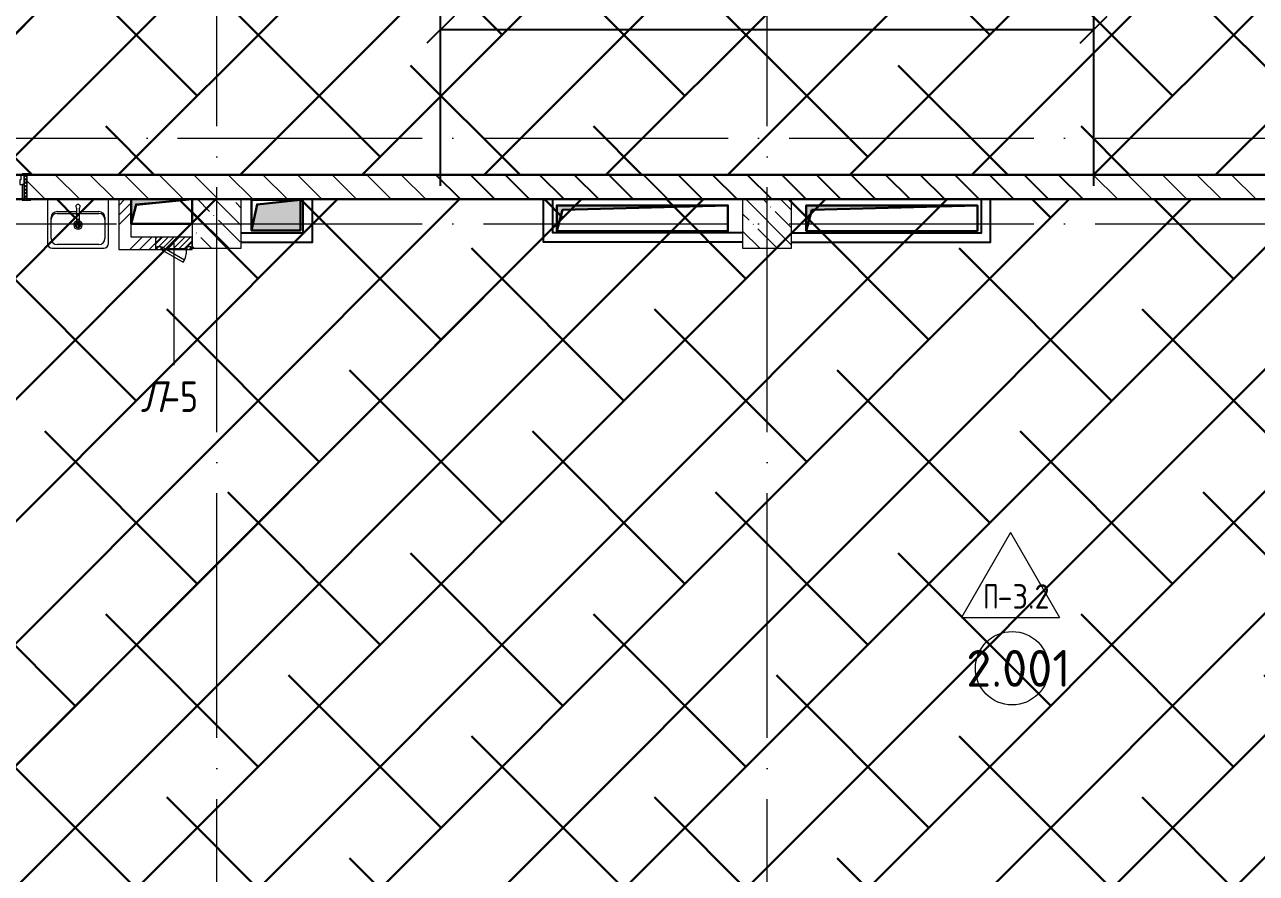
# Model space of a CAD drawing. Header units: millimetres. Extents: x -68946 to 690821, y -552984 to 293768.
# Drawn here: x 2079 to 12149, y -76628 to -69692 of the extents above; entities that cross this region are included whole.
import ezdxf

# ---------------------------------------------------------------- set-up
doc = ezdxf.new("R2010")
doc.units = ezdxf.units.MM
doc.linetypes.add('ADSK_Линия сетки', pattern=[2500, 2000, -250, 0, -250])
doc.layers.get('Defpoints').update_dxf_attribs({"color": 250})
for name, color, linetype, lineweight in [('0) блоки', 250, 'Continuous', 25), ('1.1) Стяжка 5 вып.', 30, 'Continuous', 30), ('1.3) Звуко-изол           5 вып.', 90, 'Continuous', 30), ('A-AREA-____-IDEN', 250, 'Continuous', 9), ('A-DETL-GENF-OTLN', 250, 'Continuous', 5), ('A-DOOR-____-IDEN', 250, 'Continuous', 9), ('A-DOOR-____-MCUT', 250, 'Continuous', 5), ('A-DOOR-____-OTLN', 250, 'Continuous', 5), ('A-DOOR-FRAM-MCUT', 250, 'Continuous', 5), ('A-DOOR-FRAM-OTLN', 250, 'Continuous', 5), ('A-DOOR-GLAZ-MCUT', 250, 'Continuous', 5), ('A-FLOR-____-IDEN', 250, 'Continuous', 9), ('A-FLOR-____-OTLN', 250, 'Continuous', 9), ('A-GENM-____-MCUT', 250, 'Continuous', 25), ('A-GENM-____-OTLN', 250, 'Continuous', 9), ('A-GLAZ-____-OTLN', 250, 'Continuous', 5), ('A-WALL-____-MCUT', 250, 'Continuous', 13), ('A-WALL-____-PATT', 250, 'Continuous', 13), ('P-SANR-FIXT-OTLN', 250, 'Continuous', 9), ('S-COLS-____-MCUT', 250, 'Continuous', 25), ('S-COLS-____-OTLN', 250, 'Continuous', 9), ('S-GRID-____-OTLN', 250, 'Continuous', 9), ('КР_Отверстия_ВК', 250, 'Continuous', 30), ('КР_Отверстия_ОВ', 250, 'Continuous', 30), ('ОВ_Корр_отв_27.10.2025', 250, 'Continuous', 30)]:
    doc.layers.add(name, color=color, linetype=linetype, lineweight=lineweight)
doc.styles.add('ISOCPEUR_1', font='isocpeur.ttf', dxfattribs={"width": 0.9, "height": 250})
doc.styles.add('ISOCPEUR_2', font='isocpeur.ttf', dxfattribs={"height": 160})
doc.styles.add('ISOCPEUR_I_1', font='ГОСТ тип А.ttf', dxfattribs={"height": 2500})
doc.styles.get("Standard").update_dxf_attribs({"font": 'ГОСТ тип А.ttf'})
doc.dimstyles.new('А3', dxfattribs={"dimtxt": 333, "dimasz": 222, "dimexe": 222, "dimexo": 111, "dimgap": 111, "dimtad": 1, "dimtoh": 1, "dimdec": 0, "dimrnd": 0.0015, "dimzin": 0, "dimdsep": 46, "dimtxsty": 'Standard', "dimblk": 'OBLIQUE', "dimcen": 0, "dimclrd": 7, "dimclre": 7, "dimclrt": 7, "dimadec": 0, "dimazin": 0, "dimtfac": 1, "dimtdec": 0, "dimtofl": 0, "dimtmove": 0, "dimatfit": 3, "dimfxl": 1, "dimtolj": 1, "dimtzin": 0, "dimarcsym": 0})
pattern_1 = [(45, (-601.3, -122294.8), (-224.5064, 224.5064), []), (45, (-521.92, -122294.8), (0, 449.0128), []), (45, (-680.67, -122294.8), (0, 449.0128), [])]

# ---------------------------------------------------------------- blocks, each defined once
blk = doc.blocks.new('Раковина_АИ_3D_Рен_МГН_Santek Neo 50 - Раковина 500x400x170-20710989-АР1_Маркировочный план 2 этажа С1')
at = {"layer": 'P-SANR-FIXT-OTLN', "lineweight": 5}
for p, q in [((-250, 25), (-250, -335)), ((250, -335), (250, 25)), ((-170, -75), (-11, -75)), ((-170, -90), (170, -90)), ((-10, -167), (-10, -50)), ((10, -50), (10, -167)), ((10, -75), (170, -75)), ((-220, -295), (-220, -125)), ((-220, -295), (-220, -140)), ((35, -185), (-35, -185)), ((-10, -167), (10, -167)), ((-6, -137), (-7, -137)), ((-7, -137), (-7, -137)), ((-6, -137), (6, -137)), ((0, -150), (0, -220)), ((7, -137), (6, -137)), ((7, -137), (7, -137)), ((220, -125), (220, -295)), ((220, -140), (220, -295)), ((-210, -375), (210, -375)), ((170, -345), (-170, -345)), ((170, -345), (-170, -345))]:
    blk.add_line(p, q, dxfattribs=at)
for centre, radius, start, end in [((-170, -125), 50, 90, 180), ((-170, -140), 50, 90, 180), ((0, -35), 18, 360, 180), ((0, -35), 18, 180, 250.809), ((0, -35), 18, 289.191, 360), ((0, -35), 18, 295.1932, 300), ((0, -35), 18, 309.9994, 315), ((0, -35), 18, 324.9997, 330), ((170, -125), 50, 0, 90), ((170, -140), 50, 0, 90), ((0, -185), 35, 0, 180), ((0, -185), 35, 107.6845, 180), ((0, -185), 35, 180, 0), ((0, -185), 35, 180, 360), ((0, -185), 23, 360, 180), ((0, -185), 23, 117.4835, 180), ((0, -185), 23, 180, 360), ((0, -185), 23, 180, 360), ((0, -185), 35, 0, 73.3273), ((0, -185), 23, 360, 64.6701), ((-170, -295), 50, 180, 270), ((-170, -295), 50, 180, 270), ((170, -295), 50, 270, 0), ((170, -295), 50, 270, 0), ((-210, -335), 40, 180, 270), ((210, -335), 40, 270, 0)]:
    blk.add_arc(centre, radius, start, end, dxfattribs=at)
for points in [[(-6, -52), (-6, -52), (-6, -52), (-6, -52)], [(6, -52), (6, -52), (6, -52), (6, -52)]]:
    blk.add_open_spline(points, degree=3, dxfattribs=at)
blk = doc.blocks.new('Сифон Orio для МГН - Сифон бутылочный-18345292-АР1_Маркировочный план 2 этажа С1')
at = {"layer": 'P-SANR-FIXT-OTLN', "lineweight": 5}
for start, end in [(90, 233.7432), (165, 225), (165, 225), (165, 180), (105, 131.6307), (105, 131.6307), (306.2568, 90), (345, 75), (345, 75), (45, 75), (345, 15), (195, 225), (228.3693, 233.7432), (228.3693, 233.7432), (228.3693, 233.7432), (306.2568, 315), (306.2568, 315), (306.2568, 315)]:
    blk.add_arc((0, 0), 16, start, end, dxfattribs=at)
blk = doc.blocks.new('Дверь_СКБ_2Ст_Фрамуга1 - Н_ВВ-1_2500x2600h_Учебные помещения_Фрамуга справа-41964523-АР1_Маркировочный план 2 этажа С1')
at = {"layer": 'A-DOOR-____-OTLN'}
h = blk.add_hatch(dxfattribs=at)
h.set_pattern_fill('FP_12', color=256, style=0, pattern_type=2)
h.set_pattern_definition([(135, (1051.41, 164.685), (-14.1421, -14.1421), []), (225, (1051.41, 164.685), (14.1421, -14.1421), [])])
h.paths.add_polyline_path([(1262.5, -100), (1262.5, 100), (1237.5, 100), (1237.5, -100)])
at = {"layer": 'A-DOOR-FRAM-OTLN'}
h = blk.add_hatch(dxfattribs=at)
h.set_pattern_fill('FP_13', color=256, style=0, pattern_type=2)
h.set_pattern_definition([(45, (-1071.384, 164.685), (-14.1421, 14.1421), []), (135, (-1071.384, 164.685), (-14.1421, -14.1421), [])])
h.paths.add_polyline_path([(-1212.5, -100), (-1212.5, 100), (-1237.5, 100), (-1237.5, -100)])
at = {"layer": 'A-DOOR-____-MCUT'}
for p, q in [((212.5, 1100), (212.5, 100)), ((262.5, 1100), (212.5, 1100)), ((262.5, 100), (262.5, 1100)), ((212.5, 100), (262.5, 100))]:
    blk.add_line(p, q, dxfattribs=at)
at = {"layer": 'A-DOOR-____-OTLN'}
for centre, radius, start, end in [((202.5, 100), 500, 360, 30), ((1222.5, 100), 520, 150, 180)]:
    blk.add_arc(centre, radius, start, end, dxfattribs=at)
at = {"layer": 'A-DOOR-FRAM-MCUT'}
for p, q in [((-1197.5, 108), (-1267.5, 108)), ((-1267.5, 108), (-1267.5, 100)), ((-1197.5, 100), (-1197.5, 108)), ((122.5, 100), (122.5, 108)), ((122.5, 108), (192.5, 108)), ((132.5, 108), (202.5, 108)), ((132.5, 100), (132.5, 108)), ((192.5, 108), (192.5, 100)), ((202.5, 108), (202.5, 100)), ((1292.5, 108), (1222.5, 108)), ((1222.5, 108), (1222.5, 100)), ((1292.5, 100), (1292.5, 108)), ((-1267.5, 100), (-1197.5, 100)), ((-1212.5, 100), (-1237.5, 100)), ((-1237.5, 100), (-1237.5, -100)), ((-1212.5, 100), (-1212.5, 20)), ((122.5, 100), (-1212.5, 100)), ((-1212.5, -100), (-1212.5, 100)), ((-1212.5, 20), (122.5, 20)), ((-1197.5, 20), (-1212.5, 20)), ((-1212.5, 20), (-1212.5, -100)), ((-1197.5, 100), (-1197.5, 20)), ((-1197.5, -100), (-1197.5, 20)), ((122.5, 100), (122.5, 20)), ((122.5, 12), (122.5, 20)), ((192.5, 12), (122.5, 12)), ((132.5, 20), (132.5, 12)), ((132.5, 12), (202.5, 12)), ((137.5, 100), (187.5, 100)), ((137.5, 100), (137.5, 20)), ((137.5, 20), (187.5, 20)), ((187.5, 20), (187.5, 100)), ((212.5, 100), (187.5, 100)), ((187.5, 100), (187.5, 20)), ((187.5, 20), (222.5, 20)), ((192.5, 20), (192.5, 12)), ((202.5, 100), (202.5, 20)), ((202.5, 12), (202.5, 20)), ((212.5, 60), (212.5, 100)), ((222.5, 60), (212.5, 60)), ((222.5, 20), (222.5, 60)), ((1212.5, 60), (1202.5, 60)), ((1202.5, 60), (1202.5, 20)), ((1202.5, 20), (1237.5, 20)), ((1212.5, 100), (1212.5, 60)), ((1237.5, 100), (1212.5, 100)), ((1222.5, 100), (1292.5, 100)), ((1237.5, 20), (1222.5, 20)), ((1222.5, 20), (1222.5, -100)), ((1237.5, 20), (1237.5, 100)), ((1262.5, 100), (1237.5, 100)), ((1237.5, 100), (1237.5, -100)), ((1237.5, -100), (1237.5, 20)), ((1262.5, -100), (1262.5, 100)), ((-1197.5, -100), (-1267.5, -100)), ((-1267.5, -100), (-1267.5, -108)), ((-1237.5, -100), (-1212.5, -100)), ((-1212.5, -100), (-1197.5, -100)), ((-1197.5, -108), (-1197.5, -100)), ((1222.5, -100), (1237.5, -100)), ((1292.5, -100), (1222.5, -100)), ((1222.5, -100), (1222.5, -108)), ((1237.5, -100), (1262.5, -100)), ((1292.5, -108), (1292.5, -100)), ((-1267.5, -108), (-1197.5, -108)), ((1222.5, -108), (1292.5, -108))]:
    blk.add_line(p, q, dxfattribs=at)
at = {"layer": 'A-DOOR-GLAZ-MCUT'}
for p, q in [((-1197.5, 70), (137.5, 70)), ((-1197.5, 50), (137.5, 50))]:
    blk.add_line(p, q, dxfattribs=at)
blk = doc.blocks.new('_Wn_-As_OpeningMEP_floor__Rectangular - _Wn_-As_OpeningMEP_floor__Rectangular-V14-АР1_Маркировочный план 2 этажа С1')
at = {"layer": 'A-DETL-GENF-OTLN'}
for p, q in [((-250, -50), (-212, 112)), ((-212, 112), (250, 150))]:
    blk.add_line(p, q, dxfattribs=at)
blk = doc.blocks.new('BSC_Колонна _Прямоугольная - 400x400-36079377-АР1_Маркировочный план 2 этажа С1')
at = {"layer": 'S-COLS-____-OTLN', "lineweight": 5}
h = blk.add_hatch(dxfattribs=at)
h.set_pattern_fill('FP_26', color=256, style=0, pattern_type=2)
h.set_pattern_definition([(135, (-4250, -50975), (-142.5619, -142.5619), []), (135, (-4107.44, -50975), (-142.5619, -142.5619), [252.016, -50.403, 3.353, -47.05])])
h.paths.add_polyline_path([(-200, -200), (200, -200), (200, 200), (-200, 200), (-200, -109)])
at = {"layer": 'S-COLS-____-MCUT', "lineweight": 5}
for p, q in [((200, 200), (-200, 200)), ((-200, 200), (-200, -109)), ((200, -200), (200, 200)), ((-200, -109), (-200, -200)), ((-200, -200), (200, -200))]:
    blk.add_line(p, q, dxfattribs=at)
blk = doc.blocks.new('BSC_Колонна _Прямоугольная - 400x400-V24-АР1_Маркировочный план 2 этажа С1')
at = {"layer": 'S-COLS-____-OTLN', "lineweight": 5}
h = blk.add_hatch(dxfattribs=at)
h.set_pattern_fill('FP_27', color=256, style=0, pattern_type=2)
h.set_pattern_definition([(135, (-8750, -50975), (-142.5619, -142.5619), []), (135, (-8607.44, -50975), (-142.5619, -142.5619), [252.016, -50.403, 3.353, -47.05])])
h.paths.add_polyline_path([(-200, -200), (200, -200), (200, 200), (-200, 200)])
at = {"layer": 'S-COLS-____-MCUT', "lineweight": 5}
for p, q in [((200, 200), (-200, 200)), ((-200, 200), (-200, -200)), ((200, -200), (200, 200)), ((-200, -200), (200, -200))]:
    blk.add_line(p, q, dxfattribs=at)
blk = doc.blocks.new('АР_Люк - ЛРС_ВК_300х400_внутренний_RAL 9003-42734016-АР1_Маркировочный план 2 этажа С1')
at = {"layer": 'A-DOOR-____-OTLN'}
h = blk.add_hatch(dxfattribs=at)
h.set_pattern_fill('FP_53', color=256, style=0, pattern_type=2)
h.set_pattern_definition([(45, (125, 0), (-22.6274, 22.6274), [])])
h.paths.add_polyline_path([(275, 50), (-25, 50), (-25, -50), (275, -50)])
at = {"layer": 'A-DETL-GENF-OTLN'}
for p, q in [((275, 50), (-25, 50)), ((-25, 50), (-25, -50)), ((275, -50), (275, 50)), ((-25, -50), (275, -50))]:
    blk.add_line(p, q, dxfattribs=at)
at = {"layer": 'A-DOOR-____-MCUT', "lineweight": 5}
for p, q in [((48, 155), (38, 138)), ((38, 138), (220, 33)), ((230, 50), (48, 155)), ((20, 50), (-15, 50)), ((-15, 50), (-15, 30)), ((-15, 30), (20, 30)), ((20, 30), (20, 50)), ((220, 33), (230, 50)), ((265, 50), (230, 50)), ((230, 50), (230, 30)), ((230, 30), (265, 30)), ((265, 30), (265, 50))]:
    blk.add_line(p, q, dxfattribs=at)
blk.add_arc((230, 50), 210, 150, 180, dxfattribs=at)
at = {"layer": 'A-DOOR-____-OTLN'}
blk.add_line((230, 50), (48, 155), dxfattribs=at)
blk = doc.blocks.new('ASML_АР_Отделка Люка - ВО Отделка люков_Грунтовка 0_Шпатлевка 0_Окраска 0_0-42467640-АР1_Маркировочный план 2 этажа С1')
at = {"layer": 'A-GENM-____-MCUT', "lineweight": 5}
for p, q in [((-140, 3), (-150, 3)), ((-150, 3), (-150, 0)), ((65, 3), (-105, 3)), ((150, 3), (140, 3)), ((150, 0), (150, 3)), ((-150, 0), (-140, 0)), ((-105, 0), (70, 0)), ((103, 0), (105, 0)), ((140, 0), (150, 0))]:
    blk.add_line(p, q, dxfattribs=at)
blk = doc.blocks.new('AAR_СКБ_Марка_Помещения_мал - Номер-28977439-АР1_Маркировочный план 2 этажа С1')
at = {"layer": 'A-AREA-____-IDEN'}
blk.add_circle((-0.03, 0), 3, dxfattribs=at)
blk = doc.blocks.new('AAR_СКБ_Марка_Перекрытия - Марка пола-17325028-АР1_Маркировочный план 2 этажа С1')
at = {"layer": 'A-FLOR-____-IDEN'}
for p, q in [((0, 6.93), (-4, 0)), ((0, 6.93), (4, 0)), ((-4, 0), (4, 0))]:
    blk.add_line(p, q, dxfattribs=at)
blk = doc.blocks.new('*U2805')
at = {"linetype": 'ByBlock', "lineweight": -2, "ltscale": 5}
h = blk.add_hatch(color=0, dxfattribs=at)
h.dxf.hatch_style = 1
h.paths.add_polyline_path([(0, -500), (800, -500), (800, 0), (92, -73)])
at = {"color": 0, "linetype": 'ByBlock', "lineweight": -2, "ltscale": 5}
blk.add_lwpolyline([(0, 0), (800, 0), (800, -500), (0, -500)], close=True, dxfattribs=at)
blk.add_lwpolyline([(800, 0), (92, -73), (0, -500)], dxfattribs=at)
blk = doc.blocks.new('*U2808')
at = {"linetype": 'ByBlock', "lineweight": -2, "ltscale": 5}
h = blk.add_hatch(color=0, dxfattribs=at)
h.dxf.hatch_style = 1
h.paths.add_polyline_path([(92, -73), (2800, 0), (0, 0), (0, -420)])
at = {"color": 0, "linetype": 'ByBlock', "lineweight": -2, "ltscale": 5}
blk.add_lwpolyline([(0, 0), (2800, 0), (2800, -420), (0, -420)], close=True, dxfattribs=at)
blk.add_lwpolyline([(2800, 0), (92, -73), (0, -420)], dxfattribs=at)
blk = doc.blocks.new('*U2807')
at = {"linetype": 'ByBlock', "lineweight": -2, "ltscale": 5}
h = blk.add_hatch(color=0, dxfattribs=at)
h.dxf.hatch_style = 1
h.paths.add_polyline_path([(92, -73), (2800, 0), (0, 0), (0, -420)])
at = {"color": 0, "linetype": 'ByBlock', "lineweight": -2, "ltscale": 5}
blk.add_lwpolyline([(0, 0), (2800, 0), (2800, -420), (0, -420)], close=True, dxfattribs=at)
blk.add_lwpolyline([(2800, 0), (92, -73), (0, -420)], dxfattribs=at)
blk = doc.blocks.new('*U2806')
at = {"linetype": 'ByBlock', "lineweight": -2, "ltscale": 5}
h = blk.add_hatch(color=0, dxfattribs=at)
h.dxf.hatch_style = 1
h.paths.add_polyline_path([(82, -93), (1000, 0), (0, 0), (0, -400)])
at = {"color": 0, "linetype": 'ByBlock', "lineweight": -2, "ltscale": 5}
blk.add_lwpolyline([(0, 0), (1000, 0), (1000, -400), (0, -400)], close=True, dxfattribs=at)
blk.add_lwpolyline([(1000, 0), (82, -93), (0, -400)], dxfattribs=at)
blk = doc.blocks.new('_Oblique')
at = {"color": 0, "linetype": 'ByBlock', "lineweight": -2}
blk.add_line((-0.5, -0.5), (0.5, 0.5), dxfattribs=at)
blk = doc.blocks.new('*D3088')
at = {"layer": '0) блоки', "color": 7, "lineweight": -2, "transparency": 16777216}
for p, q in [((5479, -71009), (5479, -69511)), ((10819, -71009), (10819, -69511)), ((5479, -69733), (10819, -69733))]:
    blk.add_line(p, q, dxfattribs=at)
at = {"layer": 'Defpoints', "color": 0, "lineweight": 30, "transparency": 16777216}
for p in [(10819, -69733), (5479, -71120), (10819, -71120)]:
    blk.add_point(p, dxfattribs=at)
at = {"layer": '0) блоки', "color": 7, "lineweight": -2, "transparency": 16777216, "xscale": 222, "yscale": 222, "zscale": 222, "rotation": 180}
blk.add_blockref('_Oblique', (5479, -69733), dxfattribs=at)
at = {"layer": '0) блоки', "color": 7, "lineweight": -2, "transparency": 16777216, "xscale": 222, "yscale": 222, "zscale": 222}
blk.add_blockref('_Oblique', (10819, -69733), dxfattribs=at)
at = {"layer": '0) блоки', "color": 7, "transparency": 16777216, "insert": (8149, -69455), "char_height": 333, "attachment_point": 5}
blk.add_mtext('\\A1;5340', dxfattribs=at)

msp = doc.modelspace()

# ---------------------------------------------------------------- hatches: boundary and pattern name
at = {"layer": '1.1) Стяжка 5 вып.', "lineweight": 30, "true_color": 0xf26722}
h = msp.add_hatch(dxfattribs=at)
h.set_pattern_fill('ANSI32', color=30, scale=222)
h.paths.add_polyline_path([(68448.7078, -67629.7872), (49458.6859, -67629.7872), (49458.6859, -67829.7878), (49038.7078, -67829.7878), (49038.7078, -67629.7872), (45158.7078, -67629.7872), (45158.7078, -67829.7878), (44738.7078, -67829.7878), (44738.7078, -67629.7872), (40658.7078, -67629.7872), (40658.7078, -67829.7878), (40238.7078, -67829.7878), (40238.7078, -67629.7872), (35758.6859, -67629.7872), (35758.6859, -67829.7878), (35336.9036, -67829.7878), (35336.9036, -67629.7872), (32053.7078, -67629.7872), (-363.3141, -67629.7872), (-363.3141, -70919.7878), (68448.7078, -70919.7878)])
h = msp.add_hatch(dxfattribs=at)
h.set_pattern_fill('ANSI32', color=30, scale=222)
h.paths.add_polyline_path([(16948.6859, -71119.7878), (-592.4915, -71119.7878), (-592.4915, -78491.7872), (16.7287, -78491.7872), (16.7287, -78776.2794), (16948.6859, -78776.2794)])
at = {"layer": '1.3) Звуко-изол           5 вып.', "lineweight": 30}
h = msp.add_hatch(dxfattribs=at)
h.set_pattern_fill('ANSI38', color=256, scale=222)
h.paths.add_polyline_path([(68448.7078, -67629.7872), (49458.6859, -67629.7872), (49458.6859, -67829.7878), (49038.7078, -67829.7878), (49038.7078, -67629.7872), (45158.7078, -67629.7872), (45158.7078, -67829.7878), (44738.7078, -67829.7878), (44738.7078, -67629.7872), (40658.7078, -67629.7872), (40658.7078, -67829.7878), (40238.7078, -67829.7878), (40238.7078, -67629.7872), (35758.6859, -67629.7872), (35758.6859, -67829.7878), (35336.9036, -67829.7878), (35336.9036, -67629.7872), (32053.7078, -67629.7872), (-363.3141, -67629.7872), (-363.3141, -70919.7878), (68448.7078, -70919.7878)])
h = msp.add_hatch(dxfattribs=at)
h.set_pattern_fill('ANSI38', color=256, scale=222)
h.paths.add_polyline_path([(16948.6859, -71119.7878), (-592.4915, -71119.7878), (-592.4915, -78491.7872), (16.7287, -78491.7872), (16.7287, -78776.2794), (16948.6859, -78776.2794)])
at = {"layer": 'A-WALL-____-PATT', "lineweight": 15, "true_color": 0x000000}
h = msp.add_hatch(dxfattribs=at)
h.set_pattern_fill('FP_7', color=18, style=0, pattern_type=2)
h.set_pattern_definition(pattern_1)
h.paths.add_polyline_path([(2948.6859, -71528.7883), (2948.6859, -71119.7883), (2848.6859, -71119.7883), (2848.6859, -71528.7883)])
h = msp.add_hatch(dxfattribs=at)
h.set_pattern_fill('FP_7', color=18, style=0, pattern_type=2)
h.set_pattern_definition(pattern_1)
h.paths.add_polyline_path([(2948.6859, -71528.7883), (3148.6859, -71528.7883), (3148.6859, -71525.7883), (3158.6859, -71525.455), (3158.6859, -71508.7883), (3193.6859, -71508.7883), (3193.6859, -71525.7883), (3195.418, -71525.7883), (3203.6859, -71511.4678), (3228.4898, -71525.7883), (3403.6859, -71525.7883), (3403.6859, -71508.7883), (3438.6859, -71508.7883), (3438.6859, -71525.7883), (3448.6859, -71525.7883), (3448.6859, -71428.7883), (2948.6859, -71428.7883), (2948.6859, -71525.7883)])

# ---------------------------------------------------------------- linework, layer by layer
at = {"color": 18, "true_color": 0x000000}
for points in [[(3848.7078, -71394.5984), (4356.3003, -71394.5984), (4356.3003, -71119.788)], [(3848.7078, -71469.5984), (4431.3003, -71469.5984), (4431.3003, -71119.788)], [(7948.7078, -71469.5984), (6321.6909, -71469.5984), (6321.6908, -71119.788)], [(7948.7078, -71394.5984), (6396.6909, -71394.5984), (6396.6908, -71119.788)], [(8348.7078, -71394.5984), (9900.7248, -71394.5984), (9900.7248, -71119.788)], [(8348.7078, -71469.5984), (9975.7248, -71469.5984), (9975.7248, -71119.788)]]:
    msp.add_lwpolyline(points, dxfattribs=at)
at = {"layer": '0) блоки', "linetype": 'Continuous'}
for p, q in [((5640.7785, -71119.7883), (5440.7785, -70919.7883)), ((5923.6212, -71119.7883), (5723.6212, -70919.7883)), ((6206.4639, -71119.7883), (6006.4639, -70919.7883)), ((6489.3066, -71119.7883), (6289.3066, -70919.7883)), ((6772.1493, -71119.7883), (6572.1493, -70919.7883)), ((7054.992, -71119.7883), (6854.992, -70919.7883)), ((7337.8347, -71119.7883), (7137.8347, -70919.7883)), ((7620.6775, -71119.7883), (7420.6775, -70919.7883)), ((7903.5202, -71119.7883), (7703.5202, -70919.7883)), ((8186.3629, -71119.7883), (7986.3629, -70919.7883)), ((8469.2056, -71119.7883), (8269.2056, -70919.7883)), ((8752.0483, -71119.7883), (8552.0483, -70919.7883)), ((9034.891, -71119.7883), (8834.891, -70919.7883)), ((9317.7337, -71119.7883), (9117.7337, -70919.7883)), ((9600.5764, -71119.7883), (9400.5764, -70919.7883)), ((9883.4192, -71119.7883), (9683.4192, -70919.7883)), ((10166.2619, -71119.7883), (9966.2619, -70919.7883)), ((10449.1046, -71119.7883), (10249.1046, -70919.7883)), ((10731.9473, -71119.7883), (10531.9473, -70919.7883))]:
    msp.add_line(p, q, dxfattribs=at)
at = {"layer": '0) блоки'}
for p, q in [((7828.7078, -70919.7883), (5598.7078, -70919.7883)), ((10814.79, -70919.7883), (7828.7078, -70919.7883)), ((5478.7078, -71119.7879), (10818.7078, -71119.7883))]:
    msp.add_line(p, q, dxfattribs=at)
at = {"layer": '1.1) Стяжка 5 вып.', "lineweight": 30}
for points in [[(-363.3141, -67629.7872), (68448.7078, -67629.7872), (68448.7078, -70919.7878), (-363.3141, -70919.7878)], [(16948.6859, -71119.7878), (-592.4915, -71119.7878), (-592.4915, -78776.2794), (16948.6859, -78776.2794)]]:
    msp.add_lwpolyline(points, close=True, dxfattribs=at)
at = {"layer": 'A-DOOR-____-IDEN', "color": 18, "true_color": 0x000000}
msp.add_line((3298.6859, -71478.7883), (3298.6859, -72474.2642), dxfattribs=at)
at = {"layer": 'A-FLOR-____-OTLN', "color": 18, "lineweight": 5, "true_color": 0x000000}
msp.add_line((3448.6859, -71319.7883), (2948.6859, -71319.7883), dxfattribs=at)
at = {"layer": 'A-WALL-____-MCUT', "color": 18, "lineweight": 15, "true_color": 0x000000}
for p, q in [((5598.7078, -70919.7883), (2128.6859, -70919.7883)), ((14118.7298, -70919.7883), (10814.79, -70919.7883)), ((2098.6859, -71119.7878), (5478.7078, -71119.7879)), ((2128.6859, -71119.7883), (3448.7078, -71119.7883)), ((2948.6859, -71119.7883), (2848.6859, -71119.7883)), ((2848.6859, -71119.7883), (2848.6859, -71528.7883)), ((2948.6859, -71428.7883), (2948.6859, -71119.7883)), ((3848.7078, -71119.7883), (5478.7078, -71119.7883)), ((7168.7517, -71169.7883), (7438.7517, -71169.7883)), ((8858.7517, -71169.7883), (9128.7517, -71169.7883)), ((10818.7078, -71119.7883), (12448.7078, -71119.7883)), ((3448.6859, -71428.7883), (2948.6859, -71428.7883)), ((2848.6859, -71528.7883), (3148.6859, -71528.7883)), ((3448.6859, -71525.7883), (3448.6859, -71519.7878))]:
    msp.add_line(p, q, dxfattribs=at)
at = {"layer": 'A-WALL-____-PATT', "color": 18, "linetype": 'Continuous', "lineweight": 5, "true_color": 0x000000}
for p, q in [((2246.6659, -71119.7883), (2098.6859, -70971.8083)), ((2529.5086, -71119.7883), (2329.5086, -70919.7883)), ((2812.3513, -71119.7883), (2612.3513, -70919.7883)), ((3095.1941, -71119.7883), (2895.1941, -70919.7883)), ((3378.0368, -71119.7883), (3178.0368, -70919.7883)), ((3660.8795, -71119.7883), (3460.8795, -70919.7883)), ((3943.7222, -71119.7883), (3743.7222, -70919.7883)), ((4226.5649, -71119.7883), (4026.5649, -70919.7883)), ((4509.4076, -71119.7883), (4309.4076, -70919.7883)), ((4792.2503, -71119.7883), (4592.2503, -70919.7883)), ((5075.093, -71119.7883), (4875.093, -70919.7883)), ((5357.9358, -71119.7883), (5157.9358, -70919.7883)), ((11014.79, -71119.7883), (10814.79, -70919.7883)), ((11297.6327, -71119.7883), (11097.6327, -70919.7883)), ((11580.4754, -71119.7883), (11380.4754, -70919.7883)), ((11863.3181, -71119.7883), (11663.3181, -70919.7883)), ((12146.1609, -71119.7883), (11946.1609, -70919.7883))]:
    msp.add_line(p, q, dxfattribs=at)
at = {"layer": 'S-GRID-____-OTLN', "color": 18, "linetype": 'ADSK_Линия сетки', "true_color": 0x000000}
for p, q in [((3648.7078, -83022.3092), (3648.7078, -61092.7832)), ((8148.7078, -83022.3092), (8148.7078, -61092.7832)), ((-4170.8434, -70619.7878), (72672.5335, -70619.7878)), ((-4170.8434, -71319.7878), (72672.5335, -71319.7878))]:
    msp.add_line(p, q, dxfattribs=at)
at = {"layer": 'ОВ_Корр_отв_27.10.2025', "color": 18, "ltscale": 100, "true_color": 0x000000}
for points, elevation in [([(7828.7078, -71169.7878), (7828.7078, -71379.7878), (6428.7078, -71379.7878), (6428.7078, -71169.7878)], 236), ([(9868.7078, -71169.7878), (9868.7078, -71379.7878), (8468.7078, -71379.7878), (8468.7078, -71169.7878)], 472)]:
    msp.add_lwpolyline(points, close=True, dxfattribs=dict(at, elevation=elevation))

# ---------------------------------------------------------------- block references
at = {"layer": 'A-AREA-____-IDEN', "color": 18, "true_color": 0x000000, "xscale": 99.99999999999993, "yscale": 99.99999999999993, "zscale": 99.99999999999993}
msp.add_blockref('AAR_СКБ_Марка_Помещения_мал - Номер-28977439-АР1_Маркировочный план 2 этажа С1', (10154.7139, -74951.8467), dxfattribs=at)
at = {"layer": 'A-DOOR-____-OTLN', "color": 18, "true_color": 0x000000}
msp.add_blockref('Дверь_СКБ_2Ст_Фрамуга1 - Н_ВВ-1_2500x2600h_Учебные помещения_Фрамуга справа-41964523-АР1_Маркировочный план 2 этажа С1', (836.1859, -71019.7883), dxfattribs=at)
at = {"layer": 'A-DOOR-____-OTLN', "color": 18, "true_color": 0x000000, "rotation": 180}
msp.add_blockref('АР_Люк - ЛРС_ВК_300х400_внутренний_RAL 9003-42734016-АР1_Маркировочный план 2 этажа С1', (3423.6859, -71478.7883), dxfattribs=at)
at = {"layer": 'A-FLOR-____-IDEN', "color": 18, "true_color": 0x000000, "xscale": 99.99999999999993, "yscale": 99.99999999999993, "zscale": 99.99999999999993}
msp.add_blockref('AAR_СКБ_Марка_Перекрытия - Марка пола-17325028-АР1_Маркировочный план 2 этажа С1', (10138.2028, -74536.8787), dxfattribs=at)
at = {"layer": 'A-GENM-____-OTLN', "color": 18, "lineweight": 5, "true_color": 0x000000, "rotation": 180}
msp.add_blockref('ASML_АР_Отделка Люка - ВО Отделка люков_Грунтовка 0_Шпатлевка 0_Окраска 0_0-42467640-АР1_Маркировочный план 2 этажа С1', (3298.6859, -71525.7883), dxfattribs=at)
at = {"layer": 'A-GLAZ-____-OTLN', "color": 18, "true_color": 0x000000}
msp.add_blockref('_Wn_-As_OpeningMEP_floor__Rectangular - _Wn_-As_OpeningMEP_floor__Rectangular-V14-АР1_Маркировочный план 2 этажа С1', (3198.6859, -71269.7883), dxfattribs=at)
at = {"layer": 'P-SANR-FIXT-OTLN', "color": 18, "lineweight": 5, "true_color": 0x000000}
for name, p in [('Раковина_АИ_3D_Рен_МГН_Santek Neo 50 - Раковина 500x400x170-20710989-АР1_Маркировочный план 2 этажа С1', (2514.9806, -71144.7769)), ('Сифон Orio для МГН - Сифон бутылочный-18345292-АР1_Маркировочный план 2 этажа С1', (2514.9806, -71337.7883))]:
    msp.add_blockref(name, p, dxfattribs=at)
at = {"layer": 'S-COLS-____-OTLN', "color": 18, "lineweight": 5, "true_color": 0x000000}
for name, p in [('BSC_Колонна _Прямоугольная - 400x400-36079377-АР1_Маркировочный план 2 этажа С1', (3648.7078, -71319.7878)), ('BSC_Колонна _Прямоугольная - 400x400-V24-АР1_Маркировочный план 2 этажа С1', (8148.7078, -71319.7878))]:
    msp.add_blockref(name, p, dxfattribs=at)
at = {"layer": 'КР_Отверстия_ВК', "color": 18, "true_color": 0x000000, "xscale": 0.5, "yscale": 0.5, "zscale": 0.5}
msp.add_blockref('*U2806', (2948.7078, -71119.7872), dxfattribs=at)
at = {"layer": 'КР_Отверстия_ОВ', "color": 18, "true_color": 0x000000, "xscale": 0.5, "yscale": 0.5, "zscale": 0.5}
for name, p in [('*U2805', (3933.7078, -71124.8474, 236)), ('*U2808', (6428.7044, -71169.7878, 236)), ('*U2807', (8468.7078, -71169.7878, 236))]:
    msp.add_blockref(name, p, dxfattribs=at)

# ---------------------------------------------------------------- texts
at = {"layer": 'A-AREA-____-IDEN', "color": 18, "true_color": 0x000000, "insert": (9776.3747, -74803.1869), "char_height": 300, "width": 609.2825, "attachment_point": 1, "style": 'ISOCPEUR_2'}
msp.add_mtext('2.001', dxfattribs=at)
at = {"layer": 'A-DOOR-____-IDEN', "color": 18, "true_color": 0x000000, "char_height": 250, "attachment_point": 1, "style": 'ISOCPEUR_I_1'}
for s, insert, width in [('\\fISOCPEUR|b0|i1|c204|p34|;\\W.9;Л', (3027.8575, -72607.9101), 223.670812), ('-5', (3212.4044, -72607.9101), 404.0505)]:
    msp.add_mtext(s, dxfattribs=dict(at, insert=insert, width=width))
at = {"layer": 'A-FLOR-____-IDEN', "color": 18, "true_color": 0x000000, "char_height": 200, "attachment_point": 1, "style": 'ISOCPEUR_1'}
for s, insert, width in [('\\fISOCPEUR|b0|i0|c204|p34|;\\W.7;П', (9916.8679, -74265.4929), 140.295312), ('-3.2', (10032.6231, -74265.4929), 420.885937)]:
    msp.add_mtext(s, dxfattribs=dict(at, insert=insert, width=width))

# ---------------------------------------------------------------- dimensions: what is measured, and where the dimension line sits
at = {"layer": '0) блоки'}
dim = msp.add_linear_dim(base=(10818.7078, -69732.5861), p1=(5478.7078, -71119.7883), p2=(10818.7078, -71119.7883), dimstyle='А3', dxfattribs=at)
dim.commit()
dim.dimension.update_dxf_attribs({"geometry": '*D3088', "text_midpoint": (8148.7078, -69455.0861)})

doc.saveas('drawing.dxf')
